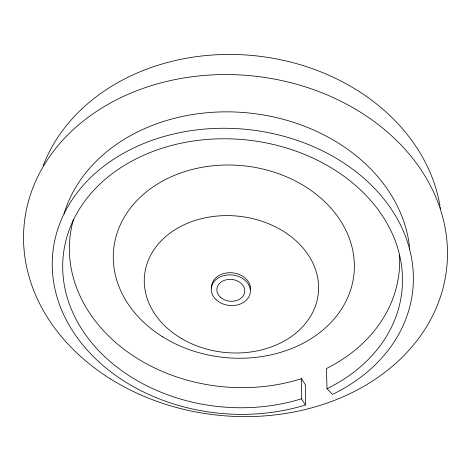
<?xml version="1.0" encoding="UTF-8"?>
<svg xmlns="http://www.w3.org/2000/svg" width="471" height="471" viewBox="0 0 471 471"><rect width="100%" height="100%" fill="white"/><g stroke="black" fill="none" stroke-linecap="round" stroke-linejoin="round"><path stroke-width="0.71" d="M301.505 378.643L305.361 384.801L305.426 405.001L301.469 398.79L301.505 378.643A165.486 132.351 6 0 1 129.46 353.268A165.486 132.351 6 0 1 73.564 219.156M301.469 398.79A170.266 134.052 6 0 1 62.89 259.945A170.266 134.052 6 0 1 316.324 159.693A170.266 134.052 6 0 1 327.027 388.681L332.491 394.392A180.952 142.578 6 0 0 322.429 150.826A180.952 142.578 6 0 0 52.481 256.642A180.952 142.578 6 0 0 305.426 405.001M327.027 388.681L326.409 368.558A165.486 132.351 6 0 0 399.473 254.352M43.208 165.633A204.373 167.358 6 0 1 254.481 55.696A204.373 167.358 6 0 1 439.961 205.756M440.202 207.211A204.373 167.358 6 0 1 440.426 208.665M211.573 288.046A19.541 15.284 6 0 1 231.149 272.738A19.541 15.284 6 0 1 250.507 289.789M64.021 213.834A175.866 140.758 6 0 1 247.098 112.816A175.866 140.758 6 0 1 409.476 246.41M409.629 247.811A175.866 140.758 6 0 1 409.77 249.212M110.397 378.867A212.397 170.526 6 0 0 446.261 271.773A212.397 170.526 6 0 0 149.872 86.116A212.397 170.526 6 0 0 110.397 378.867M181.518 338.537A87.371 68.466 6 0 0 318.302 293.704A87.371 68.466 6 0 0 194.499 220.669A87.371 68.466 6 0 0 181.518 338.537M162.483 336.724A120.782 96.331 6 0 0 353.644 276.748A120.782 96.331 6 0 0 185.344 171.415A120.782 96.331 6 0 0 162.483 336.724M220.375 297.183A14 10.933 6 0 0 244.072 294.304A14 10.933 6 0 0 227.976 279.48A14 10.933 6 0 0 220.375 297.183M216.165 299.791A19.599 15.307 6 0 0 249.365 295.853A19.599 15.307 6 0 0 226.922 275.035A19.599 15.307 6 0 0 216.165 299.791"/></g></svg>
